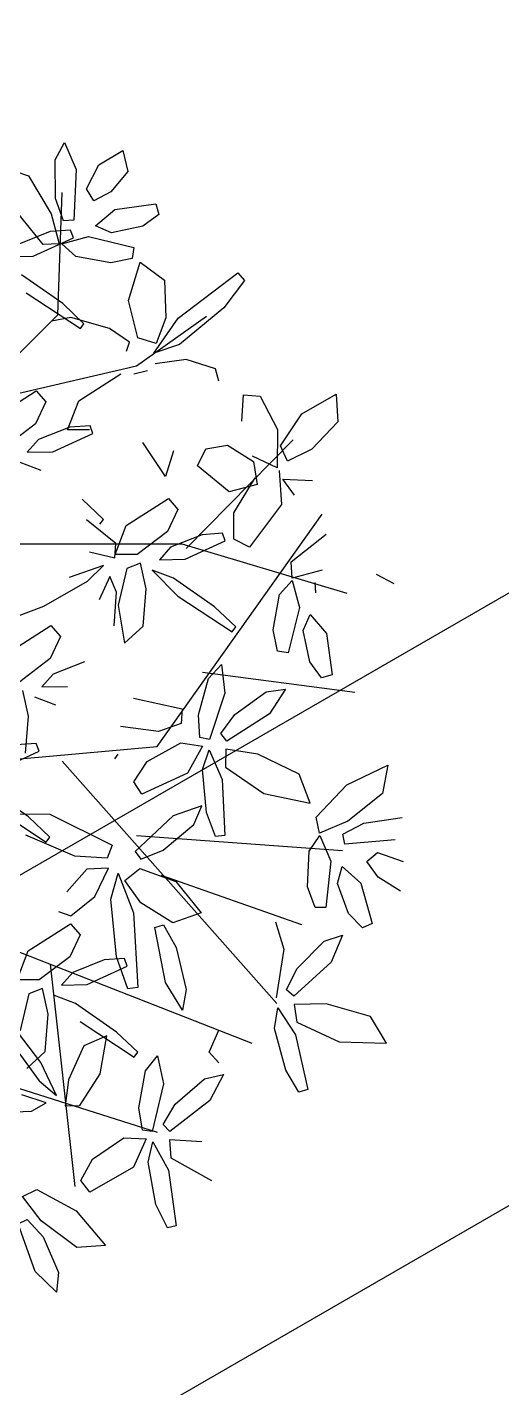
# Model space of a CAD drawing. Extents: x 8365 to 8547, y -347 to -272.
# Drawn here: x 8512.89 to 8513.427, y -327.927 to -326.388 of the extents above; entities that cross this region are included whole.
import ezdxf

# ---------------------------------------------------------------- set-up
doc = ezdxf.new("R2010")
doc.units = 0
doc.layers.get('0').update_dxf_attribs({"linetype": 'CONTINUOUS'})
doc.layers.add('1', color=7, linetype='CONTINUOUS')

msp = doc.modelspace()

# ---------------------------------------------------------------- linework, layer by layer
at = {"color": 62}
for p, q in [((8512.922, -326.538), (8512.9326, -326.5184)), ((8512.9326, -326.5184), (8512.9458, -326.5492)), ((8512.9713, -326.5438), (8512.9986, -326.5275)), ((8512.9986, -326.5275), (8513.0041, -326.5512)), ((8512.8611, -326.5457), (8512.8919, -326.5562)), ((8512.9224, -326.582), (8512.922, -326.538)), ((8512.9458, -326.5492), (8512.9431, -326.6064)), ((8512.9573, -326.5711), (8512.9713, -326.5438)), ((8512.8919, -326.5562), (8512.9175, -326.5993)), ((8513.0041, -326.5512), (8512.9851, -326.5743)), ((8512.9656, -326.5844), (8512.9573, -326.5711)), ((8512.9851, -326.5743), (8512.9656, -326.5844)), ((8512.9315, -326.607), (8512.9224, -326.582)), ((8512.9675, -326.613), (8512.9893, -326.5944)), ((8512.9893, -326.5944), (8513.036, -326.5881)), ((8513.036, -326.5881), (8513.0392, -326.5999)), ((8512.9431, -326.6064), (8512.9315, -326.607)), ((8513.0392, -326.5999), (8513.0212, -326.6133))]:
    msp.add_line(p, q, dxfattribs=at)
at = {"color": 44}
for p, q in [((8512.9249, -326.7136), (8512.9301, -326.5752)), ((8512.814, -326.8245), (8512.9249, -326.7136)), ((8512.8462, -326.8101), (8513.014, -326.771)), ((8513.07, -326.9779), (8513.1911, -326.8549)), ((8513.0373, -327.2016), (8513.2238, -326.9388)), ((8512.781, -326.9723), (8513.0653, -326.9723)), ((8513.0653, -326.9723), (8513.2517, -327.0282)), ((8513.0886, -327.1177), (8513.261, -327.1401)), ((8512.8509, -327.2184), (8513.0373, -327.2016)), ((8512.9301, -327.2184), (8513.1725, -327.4924)), ((8513.014, -327.3023), (8513.2471, -327.3191)), ((8513.042, -327.347), (8513.2005, -327.403)), ((8512.7157, -327.3694), (8513.1445, -327.5372)), ((8512.9162, -327.4477), (8512.9441, -327.6994)), ((8512.7204, -327.5372), (8513.0373, -327.6379))]:
    msp.add_line(p, q, dxfattribs=at)
at = {"color": 64}
for p, q in [((8512.9083, -326.6341), (8512.8766, -326.5947)), ((8512.9175, -326.5993), (8512.9266, -326.6331)), ((8512.9165, -326.6192), (8512.881, -326.6334)), ((8512.8973, -326.6471), (8512.9426, -326.6263)), ((8512.9395, -326.6177), (8512.9165, -326.6192)), ((8512.9294, -326.6331), (8512.9597, -326.6247)), ((8512.9426, -326.6263), (8512.9395, -326.6177)), ((8512.9597, -326.6247), (8513.0108, -326.6375)), ((8512.9858, -326.6207), (8512.9675, -326.613)), ((8513.0212, -326.6133), (8512.9858, -326.6207)), ((8512.9266, -326.6331), (8512.9083, -326.6341)), ((8512.9452, -326.6475), (8512.9294, -326.6331)), ((8513.0108, -326.6375), (8513.0092, -326.6496)), ((8512.8683, -326.6476), (8512.8973, -326.6471)), ((8512.9849, -326.6548), (8512.9452, -326.6475)), ((8513.0092, -326.6496), (8512.9849, -326.6548)), ((8513.005, -326.6972), (8513.0182, -326.6539)), ((8513.0182, -326.6539), (8513.0456, -326.6742)), ((8512.9306, -326.7007), (8512.8841, -326.6684)), ((8513.0612, -326.7174), (8513.1286, -326.666)), ((8513.1286, -326.666), (8513.1362, -326.6748)), ((8513.0456, -326.6742), (8513.0471, -326.7169)), ((8513.1362, -326.6748), (8513.1129, -326.7055)), ((8512.8892, -326.6887), (8512.9506, -326.7291)), ((8512.9545, -326.7237), (8512.9306, -326.7007)), ((8513.0155, -326.7396), (8513.005, -326.6972)), ((8512.9399, -326.7164), (8512.9177, -326.7206)), ((8512.9834, -326.729), (8512.9399, -326.7164)), ((8513.014, -326.771), (8513.0933, -326.715)), ((8513.0337, -326.7569), (8513.0612, -326.7174)), ((8513.0471, -326.7169), (8513.0362, -326.746)), ((8513.1129, -326.7055), (8513.0626, -326.747)), ((8512.9506, -326.7291), (8512.9545, -326.7237)), ((8513.006, -326.7443), (8512.9834, -326.729)), ((8513.0025, -326.7547), (8513.006, -326.7443)), ((8513.0362, -326.746), (8513.0155, -326.7396)), ((8513.0626, -326.747), (8513.0337, -326.7569)), ((8513.0703, -326.7641), (8513.0351, -326.769)), ((8513.1034, -326.7745), (8513.0703, -326.7641)), ((8512.9486, -326.8107), (8512.9963, -326.7802)), ((8513.011, -326.7802), (8513.0265, -326.7766)), ((8513.1072, -326.7886), (8513.1034, -326.7745)), ((8512.8529, -326.83), (8512.9006, -326.7995)), ((8512.9006, -326.7995), (8512.9114, -326.812)), ((8512.936, -326.8435), (8512.9486, -326.8107)), ((8513.1332, -326.8337), (8513.1349, -326.804)), ((8513.1349, -326.804), (8513.1538, -326.8055)), ((8513.1538, -326.8055), (8513.1733, -326.843)), ((8513.201, -326.8254), (8513.2398, -326.8032)), ((8513.2398, -326.8032), (8513.2417, -326.8344)), ((8512.9114, -326.812), (8512.8997, -326.8368)), ((8513.177, -326.8616), (8513.201, -326.8254)), ((8512.8997, -326.8368), (8512.8653, -326.863)), ((8512.9387, -326.8404), (8512.9031, -326.8546)), ((8512.9616, -326.8389), (8512.9387, -326.8404)), ((8512.9647, -326.8475), (8512.9616, -326.8389)), ((8513.2417, -326.8344), (8513.2121, -326.8653)), ((8512.9031, -326.8546), (8512.8905, -326.8688)), ((8512.9194, -326.8683), (8512.9647, -326.8475)), ((8512.961, -326.8436), (8512.936, -326.8435)), ((8512.8905, -326.8688), (8512.9194, -326.8683)), ((8513.0924, -326.8651), (8513.1168, -326.861)), ((8512.9062, -326.8896), (8512.8823, -326.8805)), ((8512.9092, -327.0429), (8512.9584, -327.0148)), ((8512.8782, -327.0546), (8512.9092, -327.0429)), ((8512.8695, -327.0954), (8512.9172, -327.0649)), ((8512.9172, -327.0649), (8512.928, -327.0774)), ((8512.928, -327.0774), (8512.9163, -327.1022)), ((8512.9163, -327.1022), (8512.8819, -327.1284)), ((8512.9553, -327.1058), (8512.9197, -327.12)), ((8512.9197, -327.12), (8512.9071, -327.1342)), ((8512.9071, -327.1342), (8512.936, -327.1337)), ((8512.8919, -327.1672), (8512.8855, -327.1383)), ((8512.9228, -327.155), (8512.8989, -327.1459)), ((8512.8885, -327.2092), (8512.8919, -327.1672)), ((8512.8585, -327.2277), (8512.9038, -327.2069)), ((8512.9007, -327.1983), (8512.8778, -327.1998)), ((8512.9038, -327.2069), (8512.9007, -327.1983))]:
    msp.add_line(p, q, dxfattribs=at)
at = {"color": 66}
for p, q in [((8513.1733, -326.843), (8513.1732, -326.8865)), ((8513.0466, -326.8964), (8513.0212, -326.858)), ((8513.056, -326.8673), (8513.0466, -326.8964)), ((8513.083, -326.8844), (8513.0924, -326.8651)), ((8513.1168, -326.861), (8513.1464, -326.8795)), ((8513.1848, -326.879), (8513.177, -326.8616)), ((8513.2121, -326.8653), (8513.1848, -326.879)), ((8513.1188, -326.9136), (8513.083, -326.8844)), ((8513.1732, -326.8865), (8513.1452, -326.8734)), ((8513.1464, -326.8795), (8513.1506, -326.9053)), ((8513.1241, -326.9373), (8513.1482, -326.8979)), ((8513.1753, -326.8894), (8513.1781, -326.9279)), ((8513.1925, -326.9173), (8513.1795, -326.8992)), ((8513.1795, -326.8992), (8513.213, -326.9008)), ((8513.1506, -326.9053), (8513.1188, -326.9136)), ((8512.9767, -326.9448), (8512.9527, -326.9219)), ((8513.0024, -326.9517), (8513.0501, -326.9212)), ((8513.0609, -326.9337), (8513.0492, -326.9584)), ((8513.0501, -326.9212), (8513.0609, -326.9337)), ((8513.1781, -326.9279), (8513.1419, -326.9764)), ((8512.9908, -326.9719), (8512.9576, -326.9452)), ((8512.9727, -326.9503), (8512.9767, -326.9448)), ((8513.1239, -326.9672), (8513.1241, -326.9373)), ((8512.9898, -326.9844), (8513.0024, -326.9517)), ((8513.0492, -326.9584), (8513.0148, -326.9846)), ((8513.0882, -326.9621), (8513.0526, -326.9762)), ((8513.1111, -326.9605), (8513.0882, -326.9621)), ((8513.1142, -326.9691), (8513.1111, -326.9605)), ((8513.189, -326.993), (8513.2285, -326.9614)), ((8512.9895, -326.9883), (8512.9908, -326.9719)), ((8513.0526, -326.9762), (8513.04, -326.9904)), ((8513.0689, -326.9899), (8513.1142, -326.9691)), ((8513.1419, -326.9764), (8513.1239, -326.9672)), ((8512.9607, -326.9816), (8512.9895, -326.9883)), ((8513.0148, -326.9846), (8512.9898, -326.9844)), ((8513.0184, -326.9945), (8513.003, -327.0004)), ((8513.0248, -327.0234), (8513.0184, -326.9945)), ((8513.04, -326.9904), (8513.0689, -326.9899)), ((8513.1901, -327.0113), (8513.189, -326.993)), ((8512.9768, -326.9971), (8512.9379, -327.0107)), ((8512.9584, -327.0148), (8512.9768, -326.9971)), ((8512.9839, -327.0095), (8512.9719, -327.0358)), ((8512.9913, -327.027), (8512.9839, -327.0095)), ((8513.003, -327.0004), (8512.9932, -327.0419)), ((8513.0557, -327.0112), (8513.0318, -327.0022)), ((8513.0318, -327.0022), (8513.0608, -327.0315)), ((8513.2239, -327.0022), (8513.1901, -327.0113)), ((8513.2851, -327.0067), (8513.3048, -327.0173)), ((8513.0214, -327.0654), (8513.0248, -327.0234)), ((8513.1022, -327.0436), (8513.0557, -327.0112)), ((8513.1757, -327.0299), (8513.1901, -327.0141)), ((8513.1901, -327.0141), (8513.1984, -327.0444)), ((8513.2168, -327.0278), (8513.2162, -327.0163)), ((8512.9888, -327.0652), (8512.9913, -327.027)), ((8513.0608, -327.0315), (8513.1222, -327.0719)), ((8513.1684, -327.0697), (8513.1757, -327.0299)), ((8512.9932, -327.0419), (8513.0005, -327.0847)), ((8513.1262, -327.0665), (8513.1022, -327.0436)), ((8513.1984, -327.0444), (8513.1856, -327.0956)), ((8513.2025, -327.0706), (8513.2102, -327.0522)), ((8513.2102, -327.0522), (8513.2287, -327.074)), ((8513.0005, -327.0847), (8513.0214, -327.0654)), ((8513.1222, -327.0719), (8513.1262, -327.0665)), ((8513.1735, -327.094), (8513.1684, -327.0697)), ((8513.2099, -327.106), (8513.2025, -327.0706)), ((8513.1856, -327.0956), (8513.1735, -327.094)), ((8512.9893, -327.2157), (8512.9933, -327.2103)), ((8512.8918, -327.2813), (8512.8453, -327.249)), ((8512.8504, -327.2692), (8512.9118, -327.3097)), ((8512.8701, -327.2779), (8512.9161, -327.2782)), ((8512.9158, -327.3042), (8512.8918, -327.2813)), ((8512.9161, -327.2782), (8512.9864, -327.3132)), ((8512.9444, -327.3257), (8512.889, -327.302)), ((8512.9118, -327.3097), (8512.9158, -327.3042)), ((8512.9864, -327.3132), (8512.9808, -327.328)), ((8512.9808, -327.328), (8512.9444, -327.3257)), ((8512.9579, -327.3404), (8512.9352, -327.366)), ((8512.9822, -327.3394), (8512.9579, -327.3404)), ((8512.9667, -327.3714), (8512.9822, -327.3394)), ((8512.9851, -327.3745), (8512.9931, -327.3449)), ((8512.9396, -327.393), (8512.9667, -327.3714)), ((8512.9915, -327.4394), (8512.9851, -327.3745)), ((8512.9257, -327.3883), (8512.9396, -327.393)), ((8512.8916, -327.4327), (8512.9394, -327.4022)), ((8512.9394, -327.4022), (8512.9502, -327.4147)), ((8512.9502, -327.4147), (8512.9385, -327.4395)), ((8512.879, -327.4655), (8512.8916, -327.4327)), ((8512.9385, -327.4395), (8512.904, -327.4657)), ((8513.0004, -327.4415), (8512.9774, -327.4431)), ((8513.0035, -327.4502), (8513.0004, -327.4415)), ((8512.9774, -327.4431), (8512.9419, -327.4573)), ((8512.904, -327.4657), (8512.879, -327.4655)), ((8512.9419, -327.4573), (8512.9292, -327.4715)), ((8512.8923, -327.4814), (8512.8825, -327.5229)), ((8512.9077, -327.4755), (8512.8923, -327.4814)), ((8512.914, -327.5045), (8512.9077, -327.4755)), ((8512.9058, -327.5591), (8512.8614, -327.5006)), ((8512.9107, -327.5465), (8512.914, -327.5045)), ((8512.8708, -327.534), (8512.9039, -327.5799)), ((8512.8898, -327.5658), (8512.9107, -327.5465)), ((8512.9234, -327.5964), (8512.9058, -327.5591)), ((8512.9039, -327.5799), (8512.9234, -327.5964)), ((8512.9371, -327.5787), (8512.9335, -327.6081)), ((8512.9118, -327.6048), (8512.8844, -327.5956)), ((8512.8952, -327.6139), (8512.9118, -327.6048)), ((8512.8569, -327.6155), (8512.8952, -327.6139)), ((8512.885, -327.7105), (8512.9014, -327.7025))]:
    msp.add_line(p, q, dxfattribs=at)
at = {"color": 68}
for p, q in [((8513.2287, -327.074), (8513.2351, -327.1208)), ((8513.0953, -327.1247), (8513.1101, -327.1091)), ((8513.1101, -327.1091), (8513.114, -327.1413)), ((8513.2233, -327.124), (8513.2099, -327.106)), ((8513.084, -327.1657), (8513.0953, -327.1247)), ((8513.2351, -327.1208), (8513.2233, -327.124)), ((8513.0105, -327.1469), (8513.0658, -327.1591)), ((8513.114, -327.1413), (8513.0964, -327.1938)), ((8513.125, -327.1654), (8513.1607, -327.1399)), ((8513.1607, -327.1399), (8513.1825, -327.1368)), ((8513.1825, -327.1368), (8513.1645, -327.1648)), ((8513.0658, -327.1591), (8513.0646, -327.1755)), ((8513.1645, -327.1648), (8513.1162, -327.1956)), ((8513.0388, -327.1848), (8512.9959, -327.179)), ((8513.0646, -327.1755), (8513.0388, -327.1848)), ((8513.0857, -327.1913), (8513.084, -327.1657)), ((8513.1095, -327.1869), (8513.125, -327.1654)), ((8513.0964, -327.1938), (8513.0857, -327.1913)), ((8513.1162, -327.1956), (8513.1095, -327.1869)), ((8513.0261, -327.2186), (8513.064, -327.1977)), ((8513.064, -327.1977), (8513.0887, -327.2014)), ((8513.0887, -327.2014), (8513.0715, -327.232)), ((8513.0886, -327.2277), (8513.0962, -327.2053)), ((8513.0962, -327.2053), (8513.1109, -327.2388)), ((8513.1149, -327.2047), (8513.1148, -327.2251)), ((8513.151, -327.2103), (8513.1149, -327.2047)), ((8513.1978, -327.2329), (8513.151, -327.2103)), ((8513.011, -327.2415), (8513.0261, -327.2186)), ((8513.1148, -327.2251), (8513.158, -327.2549)), ((8513.2519, -327.2449), (8513.2983, -327.2227)), ((8513.2983, -327.2227), (8513.2921, -327.2547)), ((8513.0199, -327.2554), (8513.011, -327.2415)), ((8513.0715, -327.232), (8513.0199, -327.2554)), ((8513.093, -327.2763), (8513.0886, -327.2277)), ((8513.1109, -327.2388), (8513.1137, -327.3022)), ((8513.2105, -327.2656), (8513.1978, -327.2329)), ((8513.158, -327.2549), (8513.2105, -327.2656)), ((8513.2173, -327.2817), (8513.2519, -327.2449)), ((8513.2921, -327.2547), (8513.253, -327.286)), ((8513.0879, -327.2689), (8513.0554, -327.2801)), ((8513.079, -327.2897), (8513.0879, -327.2689)), ((8513.0554, -327.2801), (8513.0123, -327.3203)), ((8513.1034, -327.3035), (8513.093, -327.2763)), ((8513.2209, -327.2997), (8513.2173, -327.2817)), ((8513.253, -327.286), (8513.2209, -327.2997)), ((8513.2709, -327.2884), (8513.3143, -327.2819)), ((8513.0443, -327.3188), (8513.079, -327.2897)), ((8513.1137, -327.3022), (8513.1034, -327.3035)), ((8513.2092, -327.3201), (8513.2212, -327.3024)), ((8513.2212, -327.3024), (8513.2337, -327.3313)), ((8513.2474, -327.3009), (8513.2709, -327.2884)), ((8513.2496, -327.3123), (8513.2474, -327.3009)), ((8513.3066, -327.3071), (8513.2496, -327.3123)), ((8513.0123, -327.3203), (8513.019, -327.329)), ((8513.019, -327.329), (8513.0443, -327.3188)), ((8513.2075, -327.3605), (8513.2092, -327.3201)), ((8513.2337, -327.3313), (8513.2281, -327.3837)), ((8513.2745, -327.3316), (8513.2865, -327.3215)), ((8513.2871, -327.3495), (8513.2745, -327.3316)), ((8513.2865, -327.3215), (8513.3154, -327.3316)), ((8512.9931, -327.3449), (8513.0105, -327.3898)), ((8513.0007, -327.3531), (8513.0176, -327.3395)), ((8513.0176, -327.3395), (8513.0586, -327.3545)), ((8513.2413, -327.3566), (8513.2464, -327.3374)), ((8513.2464, -327.3374), (8513.2678, -327.3564)), ((8513.3126, -327.3651), (8513.2871, -327.3495)), ((8513.0188, -327.3784), (8513.0007, -327.3531)), ((8513.0586, -327.3545), (8513.0872, -327.3896)), ((8513.2159, -327.3838), (8513.2075, -327.3605)), ((8513.2536, -327.3906), (8513.2413, -327.3566)), ((8513.2678, -327.3564), (8513.2806, -327.4019)), ((8513.0551, -327.401), (8513.0188, -327.3784)), ((8513.0105, -327.3898), (8513.0156, -327.4744)), ((8513.0872, -327.3896), (8513.0551, -327.401)), ((8513.2281, -327.3837), (8513.2159, -327.3838)), ((8513.2694, -327.4066), (8513.2536, -327.3906)), ((8513.0347, -327.4062), (8513.0447, -327.4035)), ((8513.0466, -327.4686), (8513.0347, -327.4062)), ((8513.0447, -327.4035), (8513.059, -327.4289)), ((8513.171, -327.4), (8513.1804, -327.431)), ((8513.2806, -327.4019), (8513.2694, -327.4066)), ((8513.1953, -327.453), (8513.2261, -327.4217)), ((8513.2261, -327.4217), (8513.2471, -327.4149)), ((8513.2471, -327.4149), (8513.2341, -327.4456)), ((8513.004, -327.4759), (8512.9915, -327.4394)), ((8513.059, -327.4289), (8513.0703, -327.4764)), ((8513.1804, -327.431), (8513.172, -327.4858)), ((8512.9582, -327.471), (8513.0035, -327.4502)), ((8513.1836, -327.4768), (8513.1953, -327.453)), ((8513.2341, -327.4456), (8513.1918, -327.4842)), ((8512.9292, -327.4715), (8512.9582, -327.471)), ((8513.0659, -327.4997), (8513.0466, -327.4686)), ((8512.945, -327.4923), (8512.9211, -327.4832)), ((8513.0156, -327.4744), (8513.004, -327.4759)), ((8513.0703, -327.4764), (8513.0659, -327.4997)), ((8513.1918, -327.4842), (8513.1836, -327.4768)), ((8512.9915, -327.5246), (8512.945, -327.4923)), ((8513.1701, -327.5205), (8513.1738, -327.4972)), ((8513.1738, -327.4972), (8513.1939, -327.5276)), ((8513.2286, -327.4927), (8513.1921, -327.4934)), ((8513.1921, -327.4934), (8513.1954, -327.5135)), ((8513.2785, -327.507), (8513.2286, -327.4927)), ((8512.9501, -327.5125), (8513.0115, -327.553)), ((8513.1954, -327.5135), (8513.2431, -327.5355)), ((8513.2967, -327.5371), (8513.2785, -327.507)), ((8512.9804, -327.529), (8512.9543, -327.5402)), ((8512.973, -327.5718), (8512.9804, -327.529)), ((8513.0154, -327.5475), (8512.9915, -327.5246)), ((8513.096, -327.5474), (8513.107, -327.5223)), ((8513.1827, -327.5677), (8513.1701, -327.5205)), ((8513.1939, -327.5276), (8513.2076, -327.5897)), ((8512.9543, -327.5402), (8512.9371, -327.5787)), ((8513.0115, -327.553), (8513.0154, -327.5475)), ((8513.1072, -327.5596), (8513.096, -327.5474)), ((8513.2431, -327.5355), (8513.2967, -327.5371)), ((8513.0243, -327.5685), (8513.0376, -327.5516)), ((8513.0376, -327.5516), (8513.0445, -327.5833)), ((8512.95, -327.6077), (8512.973, -327.5718)), ((8513.0168, -327.6103), (8513.0243, -327.5685)), ((8513.0576, -327.6063), (8513.0908, -327.5776)), ((8513.0908, -327.5776), (8513.1122, -327.5725)), ((8513.1122, -327.5725), (8513.0968, -327.6021)), ((8513.1977, -327.5927), (8513.1827, -327.5677)), ((8513.0445, -327.5833), (8513.0318, -327.6372)), ((8513.2076, -327.5897), (8513.1977, -327.5927)), ((8512.9335, -327.6081), (8512.95, -327.6077)), ((8513.0209, -327.6357), (8513.0168, -327.6103)), ((8513.0441, -327.6292), (8513.0576, -327.6063)), ((8513.0968, -327.6021), (8513.0516, -327.6372)), ((8513.0318, -327.6372), (8513.0209, -327.6357)), ((8513.0516, -327.6372), (8513.0441, -327.6292)), ((8512.9641, -327.6685), (8512.9998, -327.6441)), ((8512.9998, -327.6441), (8513.0248, -327.6455)), ((8513.0248, -327.6455), (8513.0105, -327.6776)), ((8513.0271, -327.6717), (8513.0326, -327.6487)), ((8513.0326, -327.6487), (8513.0503, -327.6807)), ((8513.0877, -327.6486), (8513.0512, -327.6464)), ((8513.0512, -327.6464), (8513.0529, -327.6667)), ((8512.9511, -327.6926), (8512.9641, -327.6685)), ((8513.036, -327.7197), (8513.0271, -327.6717)), ((8513.0529, -327.6667), (8513.0988, -327.6924)), ((8513.0105, -327.6776), (8512.9613, -327.7056)), ((8513.0503, -327.6807), (8513.059, -327.7436)), ((8512.9014, -327.7025), (8512.9458, -327.7268)), ((8512.9613, -327.7056), (8512.9511, -327.6926)), ((8512.9063, -327.7382), (8512.885, -327.7105)), ((8512.9458, -327.7268), (8512.979, -327.7661)), ((8513.0489, -327.7459), (8513.036, -327.7197)), ((8512.88, -327.7415), (8512.8904, -327.7365)), ((8512.8994, -327.7954), (8512.88, -327.7415)), ((8512.8904, -327.7365), (8512.9085, -327.7561)), ((8512.9465, -327.7682), (8512.9063, -327.7382)), ((8513.059, -327.7436), (8513.0489, -327.7459)), ((8512.9085, -327.7561), (8512.9257, -327.7965)), ((8512.979, -327.7661), (8512.9465, -327.7682)), ((8512.9235, -327.8188), (8512.8994, -327.7954)), ((8512.9257, -327.7965), (8512.9235, -327.8188))]:
    msp.add_line(p, q, dxfattribs=at)
at = {"layer": '1', "color": 1, "linetype": 'CONTINUOUS'}
for p, q in [((8519.7991, -323.3537), (8507.4193, -330.5012)), ((8520.2383, -323.7929), (8507.5801, -331.1012))]:
    msp.add_line(p, q, dxfattribs=at)

doc.saveas('drawing.dxf')
